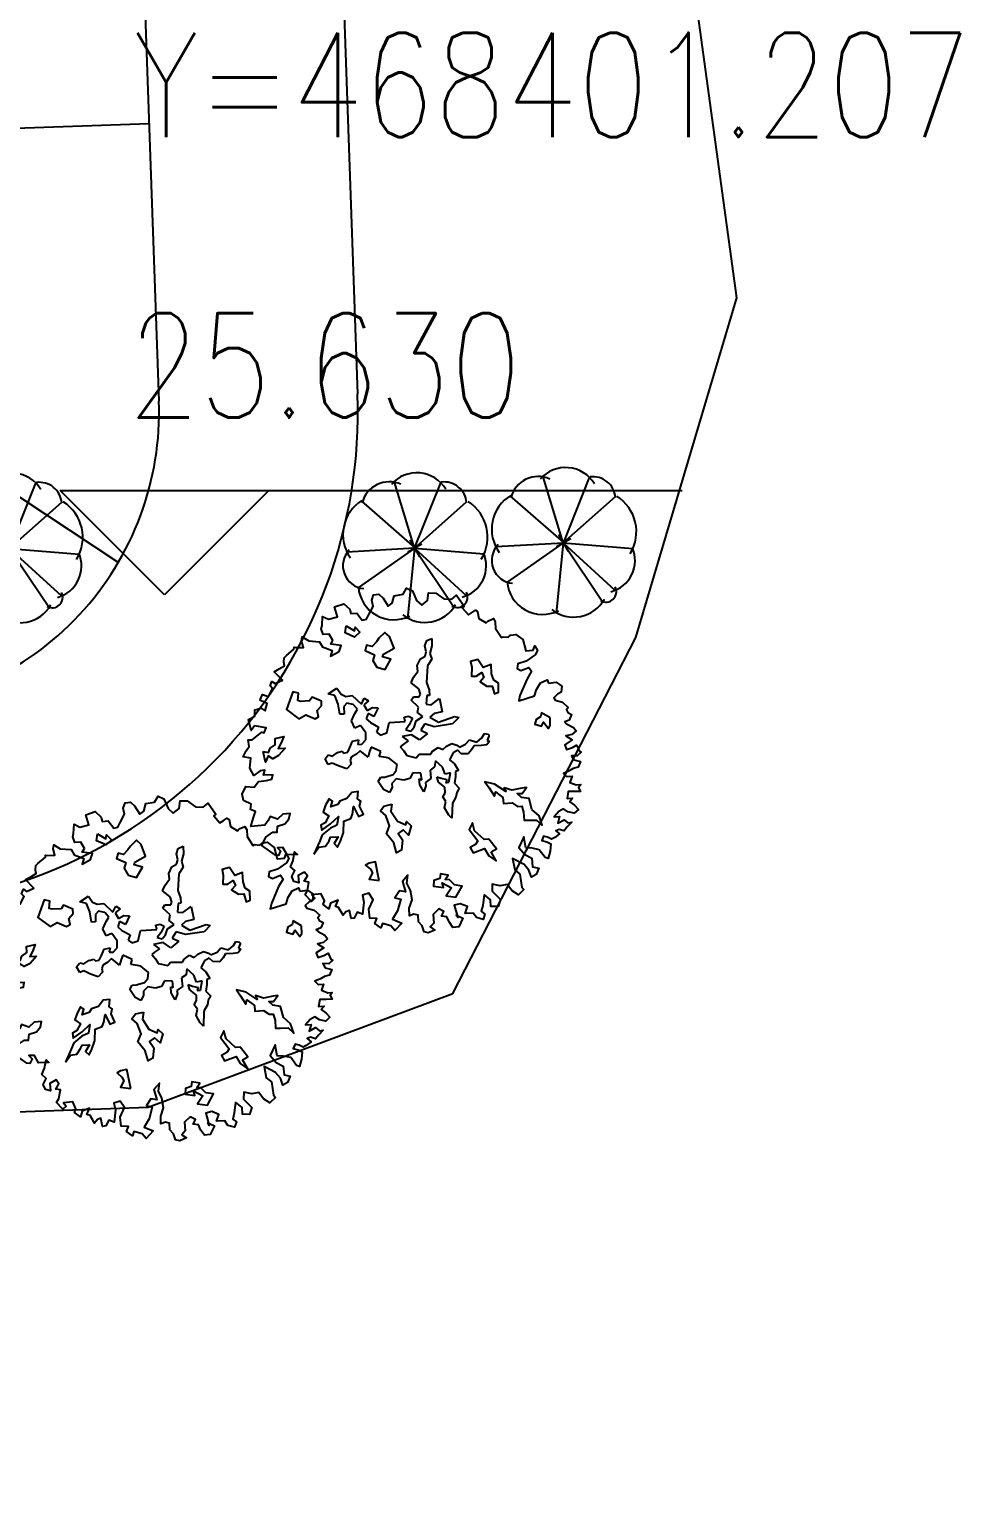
# Model space of a CAD drawing. Header units: millimetres. Extents: x 468001845 to 468595845, y 3387484553 to 3388325553.
# Drawn here: x 468403317 to 468422154, y 3387890804 to 3387920496 of the extents above; entities that cross this region are included whole.
import ezdxf
from ezdxf.enums import TextEntityAlignment as Align

# ---------------------------------------------------------------- set-up
doc = ezdxf.new("R2010")
doc.units = ezdxf.units.MM
for name, color, linetype in [('F-水体', 150, 'Continuous'), ('N-ROAD', 4, 'Continuous'), ('PUB_DIM', 3, 'Continuous'), ('树', 104, 'Continuous'), ('绿化', 3, 'Continuous'), ('花灌木', 223, 'Continuous')]:
    doc.layers.add(name, color=color, linetype=linetype)
doc.styles.add('_DIMFONT', font='TXT.shx')
doc.styles.add('DIM_FONT', font='SIMPLEX.shx', dxfattribs={"width": 0.8})

# ---------------------------------------------------------------- blocks, each defined once
blk = doc.blocks.new('02PTRX08')
at = {"color": 0, "linetype": 'ByBlock'}
for p, q in [((-0.06754715253616528, 0), (0.0706788633450417, 0)), ((0, -0.05398104935652714), (0, 0.06044406731721086))]:
    blk.add_line(p, q, dxfattribs=at)
for centre, radius, start, end in [((0.03956475817616756, 0.2261975507167842), 0.2948221334020513, 28.76711577752918, 117.9186645853691), ((-0.1620721245333456, 0.33056388872886), 0.1579939168603389, 65.30247100971155, 157.5633587433249), ((-0.2444469110109084, 0.1575378588602652), 0.2358115336882705, 91.36555768195548, 199.1523514479919), ((0.243333004720955, 0.1785228134183621), 0.2262588638116571, 345.1795088572457, 83.81543695657898), ((-0.3189557791941517, -0.02049590830079229), 0.196235317676528, 126.0245225012421, 226.270048839066), ((0.4433281197877985, 0.08979986208376367), 0.07382871021260978, 301.8635812136633, 87.21263883495439), ((0.2704011636932071, -0.0713858798600473), 0.2489044380003712, 292.6103806795982, 30.50757083112521), ((-0.1917309953741331, -0.1458048667523828), 0.2781617517044052, 181.824264199946, 276.2171301845432), ((0.1480982003123392, -0.2501063259058718), 0.248636628984108, 244.9776269183911, 356.9743550590821), ((-0.0610443969785246, -0.3561255021637644), 0.1604041198624896, 196.7003815600659, 325.2047219933062)]:
    blk.add_arc(centre, radius, start, end, dxfattribs=at)
blk = doc.blocks.new('A$C62FD21C1')
at = {"layer": '绿化'}
blk.add_line((1458.402292311192, 1507.22363948822), (1444.248900055885, 1497.997279167175), dxfattribs=at)
at = {"layer": '花灌木'}
for p, q in [((1452.344236910343, 1502.226796627045), (1096.971836149693, 2846.2152967453)), ((1454.432615250349, 1498.230276584625), (2028.605806201696, 2799.063850879669)), ((412.4206784963608, 2488.545970439911), (1458.402292311192, 1507.22363948822)), ((1452.344236910343, 1502.226796627045), (2534.809927850962, 2395.040266990662)), ((1454.432615250349, 1498.230276584625), (92.465721398592, 1467.104056358337)), ((1444.248900055885, 1497.997279167175), (296.4263403117657, 751.772102355957)), ((1452.344236910343, 1502.226796627045), (1259.851942330599, 83.76062679290771)), ((1452.344236910343, 1502.226796627045), (2208.287659913301, 276.7493939399719)), ((1452.344236910343, 1502.226796627045), (2844.814601778984, 1339.015613079071)), ((1452.344236910343, 1502.226796627045), (2457.839238584042, 513.9225606918335))]:
    blk.add_line(p, q, dxfattribs=at)
at = {"layer": '绿化', "xscale": 2880, "yscale": 2880, "zscale": 2880, "rotation": 297.5864838025413}
blk.add_blockref('02PTRX08', (1452.344203293324, 1502.226528644562), dxfattribs=at)
blk = doc.blocks.new('A$C7ECF7732')
at = {"layer": '树'}
for p, q in [((2974.140708331426, 4015.791959370486), (3012.294468284992, 4065.578131624148)), ((3012.294468284992, 4065.578131624148), (3042.153932596499, 4055.620897173416)), ((3042.153932596499, 4055.620897173416), (3090.260847320256, 3997.537029544008)), ((1209.114595702791, 3947.750857290346), (1219.067750472983, 4035.706428271835)), ((1268.833524325339, 3879.709755210206), (1209.114595702791, 3947.750857290346)), ((1219.067750472983, 4035.706428271835), (1326.893593819754, 3977.622560642543)), ((1365.04735377332, 3849.838051858009), (1268.833524325339, 3879.709755210206)), ((1326.893593819754, 3977.622560642543), (1414.81312762521, 3889.666989660938)), ((1414.81312762521, 3801.711418679333), (1365.04735377332, 3849.838051858009)), ((1414.81312762521, 3889.666989660938), (1512.685816201789, 3869.752520759357)), ((1512.685816201789, 3869.752520759357), (1570.745885696204, 3753.584785500774)), ((2944.281244020385, 3753.584785500774), (3032.200777825841, 3841.540356482379)), ((3012.294468284992, 3947.750857290346), (2974.140708331426, 4015.791959370486)), ((3032.200777825841, 3841.540356482379), (3012.294468284992, 3947.750857290346)), ((3120.120311631763, 3879.709755210206), (3062.060242137348, 3771.83971532702)), ((3090.260847320256, 3997.537029544008), (3120.120311631763, 4025.749193821102)), ((3120.120311631763, 4025.749193821102), (3149.979775942804, 3957.708091741079)), ((3149.979775942804, 3957.708091741079), (3120.120311631763, 3879.709755210206)), ((1414.81312762521, 3713.755847697728), (1414.81312762521, 3801.711418679333)), ((1482.826351890282, 3615.843042265391), (1414.81312762521, 3713.755847697728)), ((1570.745885696204, 3577.673643537564), (1482.826351890282, 3615.843042265391)), ((1570.745885696204, 3753.584785500774), (1794.691868031805, 3607.545346889761)), ((1618.852800419962, 3469.803603654495), (1570.745885696204, 3577.673643537564)), ((1794.691868031805, 3607.545346889761), (1920.765161790827, 3587.630877988297)), ((1920.765161790827, 3587.630877988297), (1998.731540826091, 3547.801940185251)), ((2126.463693713711, 3665.629214519169), (2330.503366507997, 3597.588112439029)), ((2144.711144126428, 3499.675307006692), (2126.463693713711, 3665.629214519169)), ((2330.503366507997, 3597.588112439029), (2292.349606554897, 3469.803603654495)), ((2448.282364625426, 3459.846369203762), (2496.389279349183, 3733.670316599309)), ((2584.308813154639, 3645.714745617704), (2476.482969808334, 3363.593102846527)), ((2496.389279349183, 3733.670316599309), (2544.496194072941, 3781.796949777869)), ((2544.496194072941, 3781.796949777869), (2584.308813154639, 3645.714745617704)), ((2974.140708331426, 3665.629214519169), (2944.281244020385, 3753.584785500774)), ((2964.187553561234, 3557.759174635983), (2974.140708331426, 3665.629214519169)), ((3062.060242137348, 3771.83971532702), (3100.214002090914, 3703.798613247112)), ((3130.073466401955, 3625.80027671624), (3072.013396908005, 3529.547010359005)), ((3100.214002090914, 3703.798613247112), (3130.073466401955, 3625.80027671624)), ((1676.912869914377, 3391.805267123738), (1618.852800419962, 3469.803603654495)), ((1824.551332342846, 3451.548673828132), (1676.912869914377, 3391.805267123738)), ((1910.812007020169, 3431.634204926668), (1824.551332342846, 3451.548673828132)), ((1892.564556607918, 3313.806930592749), (1940.671471331676, 3391.805267123738)), ((1940.671471331676, 3391.805267123738), (1910.812007020169, 3431.634204926668)), ((1998.731540826091, 3547.801940185251), (1980.484090413374, 3509.632541457424)), ((1980.484090413374, 3509.632541457424), (2096.604229402205, 3431.634204926668)), ((2096.604229402205, 3431.634204926668), (2144.711144126428, 3499.675307006692)), ((2292.349606554897, 3469.803603654495), (2310.597056967148, 3381.84803267289)), ((2310.597056967148, 3381.84803267289), (2448.282364625426, 3459.846369203762)), ((2476.482969808334, 3363.593102846527), (2360.36283081997, 3255.723062963458)), ((2846.408555443806, 3381.84803267289), (2856.361710214464, 3479.760838105227)), ((2866.314864984655, 3303.849696142017), (2846.408555443806, 3381.84803267289)), ((2856.361710214464, 3479.760838105227), (2916.080638837011, 3537.844705734635)), ((2916.080638837011, 3537.844705734635), (2964.187553561234, 3557.759174635983)), ((3072.013396908005, 3529.547010359005), (2994.047017872275, 3509.632541457424)), ((2994.047017872275, 3509.632541457424), (2994.047017872275, 3421.676970475935)), ((2994.047017872275, 3421.676970475935), (3062.060242137348, 3313.806930592749)), ((3062.060242137348, 3313.806930592749), (3159.932930713461, 3353.635868395795)), ((3159.932930713461, 3353.635868395795), (3286.006224472949, 3353.635868395795)), ((3286.006224472949, 3353.635868395795), (3276.053069702291, 3303.849696142017)), ((1920.765161790827, 3255.723062963458), (1892.564556607918, 3313.806930592749)), ((2076.697919861355, 3303.849696142017), (1920.765161790827, 3255.723062963458)), ((2144.711144126428, 3245.765828512725), (2076.697919861355, 3303.849696142017)), ((2126.463693713711, 3089.76915545098), (2184.523763208126, 3129.59809325391)), ((2242.583832702541, 3285.594766315655), (2144.711144126428, 3245.765828512725)), ((2184.523763208126, 3129.59809325391), (2252.536987473199, 3031.685287821689)), ((2252.536987473199, 3157.81025753112), (2242.583832702541, 3285.594766315655)), ((2320.550211737806, 3079.811921000248), (2252.536987473199, 3157.81025753112)), ((2360.36283081997, 3255.723062963458), (2418.422900313919, 3147.853023080388)), ((2418.422900313919, 3147.853023080388), (2516.295588890498, 3217.553664235631)), ((2516.295588890498, 3217.553664235631), (2544.496194072941, 3051.599756723153)), ((2788.348485949391, 3011.770818920224), (2838.114259802212, 3099.726389901713)), ((2798.301640720048, 3255.723062963458), (2866.314864984655, 3303.849696142017)), ((2808.254795490706, 3147.853023080388), (2798.301640720048, 3255.723062963458)), ((2838.114259802212, 3099.726389901713), (2808.254795490706, 3147.853023080388)), ((3110.167156861105, 3157.81025753112), (2964.187553561234, 3109.683624352561)), ((2964.187553561234, 3109.683624352561), (3042.153932596499, 3051.599756723153)), ((3227.946154978534, 3139.555327704642), (3110.167156861105, 3157.81025753112)), ((3256.146760160977, 3225.851359611261), (3227.946154978534, 3139.555327704642)), ((3373.925758278405, 3129.59809325391), (3256.146760160977, 3225.851359611261)), ((3256.146760160977, 3051.599756723153), (3315.86568878399, 3119.640858803177)), ((3276.053069702291, 3303.849696142017), (3344.066293966898, 3265.68029741419)), ((3315.86568878399, 3119.640858803177), (3354.019448737556, 3079.811921000248)), ((3344.066293966898, 3265.68029741419), (3431.98582777282, 3197.63919533405)), ((3354.019448737556, 3079.811921000248), (3373.925758278405, 3129.59809325391)), ((3431.98582777282, 3197.63919533405), (3539.811671119591, 3225.851359611261)), ((3539.811671119591, 3225.851359611261), (3577.965431073157, 3157.81025753112)), ((3577.965431073157, 3157.81025753112), (3636.025500567572, 3109.683624352561)), ((3636.025500567572, 3109.683624352561), (3695.744429190119, 3011.770818920224)), ((2096.604229402205, 2845.816911407746), (2174.570608437469, 3001.813584469492)), ((2106.557384172396, 3021.72805337084), (2126.463693713711, 3089.76915545098)), ((2174.570608437469, 3001.813584469492), (2106.557384172396, 3021.72805337084)), ((2252.536987473199, 3031.685287821689), (2292.349606554897, 2943.729716840084)), ((2292.349606554897, 2943.729716840084), (2350.409676048846, 3001.813584469492)), ((2350.409676048846, 3001.813584469492), (2320.550211737806, 3079.811921000248)), ((2408.469745543262, 2983.558654643013), (2360.36283081997, 2835.859676957014)), ((2360.36283081997, 2835.859676957014), (2466.529815038142, 2885.645849210676)), ((2544.496194072941, 3051.599756723153), (2408.469745543262, 2983.558654643013)), ((2466.529815038142, 2885.645849210676), (2476.482969808334, 2787.733043778338)), ((2662.275192190369, 2749.563645050628), (2768.442176408542, 2865.731380309211)), ((2740.241571225633, 2933.772482389235), (2788.348485949391, 3011.770818920224)), ((2768.442176408542, 2865.731380309211), (2740.241571225633, 2933.772482389235)), ((3042.153932596499, 3051.599756723153), (3052.107087367156, 2963.644185741665)), ((3052.107087367156, 2963.644185741665), (3178.180381126178, 2905.560318112141)), ((3178.180381126178, 2905.560318112141), (3188.133535896835, 2797.690278229187)), ((3198.086690667027, 3001.813584469492), (3256.146760160977, 3051.599756723153)), ((3286.006224472949, 2983.558654643013), (3198.086690667027, 3001.813584469492)), ((3412.079518231971, 3031.685287821689), (3286.006224472949, 2983.558654643013)), ((3490.045897267701, 2991.856350018643), (3412.079518231971, 3031.685287821689)), ((3529.858516349399, 2923.815247938503), (3490.045897267701, 2991.856350018643)), ((3617.778050155321, 2933.772482389235), (3529.858516349399, 2923.815247938503)), ((3695.744429190119, 2865.731380309211), (3617.778050155321, 2933.772482389235)), ((3695.744429190119, 3011.770818920224), (3899.784101984871, 2885.645849210676)), ((3831.770877719799, 2865.731380309211), (3695.744429190119, 2865.731380309211)), ((3899.784101984871, 2885.645849210676), (3831.770877719799, 2865.731380309211)), ((1520.980111843848, 2611.821901815129), (1590.652195237053, 2651.650839618174)), ((1590.652195237053, 2651.650839618174), (1608.899645649304, 2553.738034185837)), ((1716.725488996075, 2651.650839618174), (1764.832403720298, 2729.649176149047)), ((1716.725488996075, 2553.738034185837), (1716.725488996075, 2651.650839618174)), ((1764.832403720298, 2729.649176149047), (1852.751937525754, 2601.864667364396)), ((2058.450469449104, 2767.818574876874), (2096.604229402205, 2845.816911407746)), ((2184.523763208126, 2651.650839618174), (2058.450469449104, 2767.818574876874)), ((2174.570608437469, 2601.864667364396), (2184.523763208126, 2651.650839618174)), ((2476.482969808334, 2787.733043778338), (2486.436124578991, 2729.649176149047)), ((2486.436124578991, 2729.649176149047), (2574.355658384913, 2749.563645050628)), ((2574.355658384913, 2749.563645050628), (2662.275192190369, 2749.563645050628)), ((3022.247623055184, 2807.647512679803), (2954.234398790577, 2699.77747279685)), ((2954.234398790577, 2699.77747279685), (3012.294468284992, 2611.821901815129)), ((3120.120311631763, 2767.818574876874), (3022.247623055184, 2807.647512679803)), ((3090.260847320256, 2739.606410599779), (3120.120311631763, 2767.818574876874)), ((3178.180381126178, 2699.77747279685), (3090.260847320256, 2739.606410599779)), ((3305.912534013798, 2699.77747279685), (3178.180381126178, 2699.77747279685)), ((3188.133535896835, 2797.690278229187), (3237.899309748725, 2777.775809327606)), ((3237.899309748725, 2777.775809327606), (3305.912534013798, 2699.77747279685)), ((1346.799903360603, 2367.869657771895), (1384.953663314169, 2465.782463204232)), ((1384.953663314169, 2465.782463204232), (1580.699040466861, 2523.86633083364)), ((1520.980111843848, 2407.698595574941), (1452.966887579241, 2329.700259043952)), ((1580.699040466861, 2523.86633083364), (1520.980111843848, 2611.821901815129)), ((1618.852800419962, 2427.613064476289), (1520.980111843848, 2407.698595574941)), ((1608.899645649304, 2553.738034185837), (1716.725488996075, 2553.738034185837)), ((1658.665419502126, 2357.912423321162), (1618.852800419962, 2427.613064476289)), ((1852.751937525754, 2601.864667364396), (1764.832403720298, 2543.780799735105)), ((1764.832403720298, 2543.780799735105), (1824.551332342846, 2475.739697655081)), ((1824.551332342846, 2475.739697655081), (1910.812007020169, 2505.611401007161)), ((1910.812007020169, 2505.611401007161), (2038.544159907789, 2583.609737538151)), ((2038.544159907789, 2583.609737538151), (2096.604229402205, 2513.909096382791)), ((2096.604229402205, 2513.909096382791), (2164.617453667277, 2543.780799735105)), ((2164.617453667277, 2543.780799735105), (2174.570608437469, 2601.864667364396)), ((2398.51659077307, 2417.655830025673), (2262.49014224339, 2319.743024593336)), ((2456.576660267019, 2357.912423321162), (2398.51659077307, 2417.655830025673)), ((2526.24874366069, 2445.867994302651), (2456.576660267019, 2357.912423321162)), ((2564.40250361379, 2485.696932105813), (2526.24874366069, 2445.867994302651)), ((2710.382106914592, 2543.780799735105), (2564.40250361379, 2485.696932105813)), ((2788.348485949391, 2485.696932105813), (2710.382106914592, 2543.780799735105)), ((2818.207950261363, 2407.698595574941), (2788.348485949391, 2485.696932105813)), ((2788.348485949391, 2271.616391414776), (2818.207950261363, 2407.698595574941)), ((2984.093863102084, 2513.909096382791), (2906.127484066354, 2417.655830025673)), ((2906.127484066354, 2417.655830025673), (2934.328089249728, 2319.743024593336)), ((3012.294468284992, 2611.821901815129), (2984.093863102084, 2513.909096382791)), ((1161.007680978568, 2309.785790142603), (1278.786679095996, 2319.743024593336)), ((1170.960835749225, 2143.831882630126), (1161.007680978568, 2309.785790142603)), ((1248.927214784489, 2221.830219160998), (1170.960835749225, 2143.831882630126)), ((1394.906818084361, 2201.915750259534), (1248.927214784489, 2221.830219160998)), ((1278.786679095996, 2319.743024593336), (1346.799903360603, 2367.869657771895)), ((1550.839576155355, 2143.831882630126), (1394.906818084361, 2201.915750259534)), ((1452.966887579241, 2329.700259043952), (1472.87319712009, 2261.659156964044)), ((1472.87319712009, 2261.659156964044), (1580.699040466861, 2201.915750259534)), ((1580.699040466861, 2201.915750259534), (1550.839576155355, 2143.831882630126)), ((1736.631798536924, 2251.701922513195), (1658.665419502126, 2357.912423321162)), ((1862.705092296412, 2241.744688062463), (1736.631798536924, 2251.701922513195)), ((1872.658247066604, 2339.6574934948), (1862.705092296412, 2241.744688062463)), ((2018.637850367406, 2357.912423321162), (1872.658247066604, 2339.6574934948)), ((2116.510538943054, 2299.828555691754), (2018.637850367406, 2357.912423321162)), ((2028.591005137598, 2105.662483902299), (2058.450469449104, 2201.915750259534)), ((2058.450469449104, 2201.915750259534), (2116.510538943054, 2153.789117080858)), ((2144.711144126428, 2211.872984710266), (2116.510538943054, 2299.828555691754)), ((2116.510538943054, 2153.789117080858), (2144.711144126428, 2211.872984710266)), ((2378.610281232221, 2193.618054883904), (2222.677523161226, 2133.874648179393)), ((2262.49014224339, 2319.743024593336), (2310.597056967148, 2261.659156964044)), ((2310.597056967148, 2261.659156964044), (2378.610281232221, 2193.618054883904)), ((2760.147880766483, 2211.872984710266), (2788.348485949391, 2271.616391414776)), ((2798.301640720048, 2143.831882630126), (2760.147880766483, 2211.872984710266)), ((2954.234398790577, 2153.789117080858), (2798.301640720048, 2143.831882630126)), ((2934.328089249728, 2319.743024593336), (2994.047017872275, 2289.871321241022)), ((3042.153932596499, 2211.872984710266), (2954.234398790577, 2153.789117080858)), ((2994.047017872275, 2289.871321241022), (3042.153932596499, 2211.872984710266)), ((2096.604229402205, 2017.706912920577), (2028.591005137598, 2105.662483902299)), ((2144.711144126428, 1949.665810840437), (2096.604229402205, 2017.706912920577)), ((2126.463693713711, 1889.922404136043), (2144.711144126428, 1949.665810840437)), ((2222.677523161226, 2133.874648179393), (2242.583832702541, 2055.876311648521)), ((2242.583832702541, 2055.876311648521), (2242.583832702541, 1959.623045291286)), ((2242.583832702541, 1959.623045291286), (2282.39645178424, 1919.794107488357)), ((2282.39645178424, 1919.794107488357), (2340.45652127912, 1899.879638586892)), ((2028.591005137598, 1655.927394543542), (2076.697919861355, 1705.713566797203)), ((2066.744765090698, 1803.626372229541), (2086.651074631547, 1881.62470876053)), ((2076.697919861355, 1705.713566797203), (2066.744765090698, 1803.626372229541)), ((2086.651074631547, 1881.62470876053), (2126.463693713711, 1889.922404136043)), ((2272.443297014048, 1715.670801248052), (2174.570608437469, 1647.629699167912)), ((2370.315985590161, 1803.626372229541), (2272.443297014048, 1715.670801248052)), ((2340.45652127912, 1899.879638586892), (2370.315985590161, 1803.626372229541)), ((2058.450469449104, 1577.929058012785), (2028.591005137598, 1655.927394543542)), ((2164.617453667277, 1577.929058012785), (2058.450469449104, 1577.929058012785)), ((2174.570608437469, 1647.629699167912), (2164.617453667277, 1577.929058012785))]:
    blk.add_line(p, q, dxfattribs=at)
for points in [[(2777.959947680531, 5312.484366651275), (2825.953160183446, 5428.280146559235), (2924.762715335411, 5476.293030911242), (3003.81035945745, 5419.80728461477), (3003.81035945745, 5352.024389058934), (3023.572270487377, 5272.944344243733), (3071.565482990292, 5272.944344243733), (3159.082517553994, 5360.497251003282), (3274.830853589752, 5400.037273410941), (3294.59276461968, 5352.024389058934), (3342.585977122595, 5352.024389058934), (3401.871710213774, 5388.740124151576), (3461.157443304954, 5312.484366651275), (3449.864922716224, 5233.404321836075), (3489.388744777476, 5244.701471095439), (3596.667690371105, 5312.484366651275), (3664.422813903948, 5320.957228595857), (3684.184724934341, 5233.404321836075), (3655.953423462284, 5137.378553132061), (3763.232369056379, 5193.864299428649), (3771.701759498043, 5049.825646372512), (3850.749403620081, 5038.528497113148), (3870.511314650008, 5137.378553132061), (3870.511314650008, 5213.634310632362), (3977.790260244103, 5205.161448688013), (4006.021561716625, 5224.931459891726), (4025.783472746552, 5137.378553132061), (3977.790260244103, 5058.298508316861), (4054.014774218609, 5058.298508316861), (4133.062418340647, 5137.378553132061), (4192.348151431826, 5058.298508316861), (4172.586240401433, 4979.218463501777), (4172.586240401433, 4902.962706001592), (4161.293719812704, 4804.112649982562), (4231.871973492613, 4823.882661186275), (4268.572665406333, 4902.962706001592), (4339.150919086707, 4823.882661186275), (4426.667953650409, 4891.665556742228), (4454.899255122466, 4959.448452297947), (4483.130556594057, 4902.962706001592), (4550.885680127831, 4902.962706001592), (4502.892467624915, 4815.409799241927), (4454.899255122466, 4727.856892482145), (4542.416289685701, 4657.249709611526), (4581.940111746953, 4736.329754426726), (4610.17141321901, 4668.54685887089), (4697.688447782712, 4708.086881278432), (4785.205482345482, 4727.856892482145), (4804.967393376341, 4640.303985722596), (4737.212269843498, 4561.223940907512), (4658.16462572146, 4521.68391849997), (4658.16462572146, 4434.131011740305), (4697.688447782712, 4326.808093776926), (4737.212269843498, 4405.88813859201), (4816.25991396507, 4326.808093776926), (4816.25991396507, 4445.428160999669), (4892.484427939577, 4473.671034147847), (4912.246338970435, 4532.981067759218), (4943.300770589558, 4425.65814979584), (4971.532072061615, 4355.050966925104), (4912.246338970435, 4298.565220628749), (4903.776948528772, 4239.255187017377), (4980.001462503278, 4267.498060165555), (4991.293983091542, 4171.472291461541), (4991.293983091542, 4112.16225785017), (4932.008250000363, 4072.622235442512), (4884.015037498379, 4024.609351090388), (4932.008250000363, 3965.299317479134), (4991.293983091542, 4024.609351090388), (5050.579716183187, 4064.149373498047), (5146.566141188552, 3996.366477942211), (5234.083175751788, 3908.813571182662), (5194.559353691002, 3877.746410719468), (5039.287195594457, 3857.976399515755), (4960.239551472419, 3770.423492756207), (4903.776948528772, 3682.870585996541), (4737.212269843498, 3742.180619607912), (4844.491215437592, 3586.844817292411), (4991.293983091542, 3615.087690440705), (5098.572928686102, 3682.870585996541), (5225.613785310125, 3626.384839699953), (5293.368908842967, 3702.640597200254), (5361.124032376276, 3615.087690440705), (5361.124032376276, 3527.53478368104), (5245.375696340983, 3547.304794884985), (5126.804230158159, 3527.53478368104), (4951.770161031222, 3411.739003773197), (5126.804230158159, 3352.428970161825), (5225.613785310125, 3391.968992569484), (5428.879155909584, 3312.888947754283), (5476.872368411568, 3324.186097013531), (5507.926800031157, 3205.566029790905), (5400.647854437062, 3149.080283494317), (5273.60699781304, 3129.310272290604), (5234.083175751788, 3021.98735432711), (5146.566141188552, 2923.137298308196), (5245.375696340983, 2863.827264696942), (5428.879155909584, 2914.664436363848), (5507.926800031157, 2827.111529604066), (5448.641066939512, 2728.261473585153), (5352.654641935078, 2776.274357937276), (5225.613785310125, 2728.261473585153)], [(5225.613785310125, 2728.261473585153), (5369.593422817939, 2620.938555621775), (5440.171676497848, 2553.155660065939), (5507.926800031157, 2581.398533214233), (5567.212533122802, 2513.615637658513), (5488.164889000764, 2437.359880158212), (5400.647854437062, 2426.062730898848), (5341.362121345883, 2310.266950991005), (5262.314477223845, 2397.819857750554), (5166.328052218945, 2318.739812935353), (5138.096750746423, 2222.714044231223), (5341.362121345883, 2171.876872564433), (5293.368908842967, 2171.876872564433), (5389.355333848798, 2242.484055435052), (5476.872368411568, 2115.391126267845), (5440.171676497848, 2027.838219508296), (5332.892730904219, 2016.541070248932), (5245.375696340983, 2027.838219508296), (5194.559353691002, 1957.231036637677), (5146.566141188552, 2027.838219508296), (5067.518497066514, 1977.00104784139), (5098.572928686102, 1852.732405989082), (5225.613785310125, 1793.42237237771), (5253.845086782181, 1714.34232756251), (5332.892730904219, 1753.882349970168), (5321.60021031549, 1638.086570062209), (5273.60699781304, 1587.249398395303), (5174.797442660609, 1607.019409599248), (5087.280408097373, 1587.249398395303), (4991.293983091542, 1638.086570062209), (4943.300770589558, 1587.249398395303), (4932.008250000363, 1510.993640895002), (4824.729304406734, 1567.47938719159), (4728.742879401834, 1674.802305154968), (4581.940111746953, 1725.639476821874), (4454.899255122466, 1734.112338766456), (4347.620309528371, 1813.192383581423), (4395.613522031286, 1686.099454414216), (4562.178200716095, 1646.559432006674), (4502.892467624915, 1567.47938719159), (4562.178200716095, 1451.683607283747), (4629.933324248937, 1519.466502839467), (4765.443571315554, 1383.900711727911), (4844.491215437592, 1248.334920616238), (4971.532072061615, 1344.360689320252), (5019.525284564064, 1189.024887004867), (4923.538859558699, 1169.254875801038), (4824.729304406734, 1070.404819782125), (4872.722516909183, 1013.919073485537), (4765.443571315554, 963.0819018187467), (4708.980968370975, 1033.689084689366), (4649.695235279796, 934.8390286704525), (4514.18498821411, 994.1490622818237), (4415.375433061214, 1129.714853393612), (4288.334576437192, 1121.241991449031), (4268.572665406333, 1013.919073485537), (4375.851611000428, 982.8519130225759), (4533.946899244038, 867.0561331146164), (4463.368645564129, 807.7460995032452), (4522.654378655308, 720.1931927436963), (4502.892467624915, 672.1803083916893), (4375.851611000428, 711.7203307992313), (4367.38222055923, 652.4102971878601), (4395.613522031286, 584.627401632024), (4327.858398497978, 584.627401632024), (4248.810754376405, 584.627401632024), (4212.110062462685, 545.087379224482), (4144.354938929842, 632.6402859841473), (4124.593027898984, 505.5473568168236), (4192.348151431826, 437.7644612609874), (4085.069205837732, 389.7515769089805), (4045.545383776946, 437.7644612609874), (3918.504527152923, 449.0616105203517), (3859.218794061744, 310.6715320937801), (3929.797047741653, 321.9686813531443), (3946.73582862498, 251.3614984824089), (3802.756191117165, 214.6457633897662), (3763.232369056379, 282.4286589456024), (3655.953423462284, 369.9815657052677), (3607.960210959835, 310.6715320937801), (3557.143868310319, 398.2244388535619), (3480.919354335347, 389.7515769089805), (3480.919354335347, 271.1315096863545), (3588.198299929441, 223.1186253342312), (3528.912566837796, 163.80859172286), (3441.395532274561, 175.1057409822242), (3382.109799182916, 262.6586477417732), (3294.59276461968, 234.415774593479), (3226.837641086837, 321.9686813531443), (3119.558695492742, 409.5215881126933), (3178.844428583921, 429.2915993165225), (3099.796784462349, 282.4286589456024), (2964.286537396198, 282.4286589456024), (2924.762715335411, 203.348614130402), (2992.517838868254, 223.1186253342312), (3040.51105137117, 155.335729778395), (3012.279749899113, 115.7957073708531), (2769.490557238867, -7.253710646182299e-05), (2681.973522675631, 127.0928566302173), (2670.681002086902, 262.6586477417732), (2701.735433706024, 321.9686813531443), (2622.687789583986, 378.4544276496163), (2650.919091056043, 497.074494872475), (2614.218399142788, 593.1002635764889), (2543.640145461948, 652.4102971878601), (2495.646932959964, 545.087379224482), (2523.878234432021, 429.2915993165225), (2427.89180942619, 350.2115545014385), (2467.415631487907, 290.9015208900673), (2506.939453548228, 203.348614130402), (2416.599288837926, -7.253710646182299e-05), (2320.612863833026, 96.02569616714027), (2241.565219710988, 183.5786029266892), (2173.810096178146, 127.0928566302173), (2106.054972644837, 183.5786029266892), (1990.306636609079, 107.3228454263881), (1891.497081457113, 135.5657185745658), (1812.449437335075, 251.3614984824089), (1891.497081457113, 358.6844164459035), (1843.503868954198, 466.0073344092816), (1891.497081457113, 584.627401632024), (1919.72838292917, 672.1803083916893), (1863.265779985057, 720.1931927436963), (1795.510656452214, 584.627401632024), (1736.224923361035, 643.9374352433952), (1705.170491740981, 573.3302523727762), (1724.932402771839, 449.0616105203517), (1589.422155706154, 449.0616105203517), (1453.911908639537, 545.087379224482), (1374.864264517964, 449.0616105203517), (1315.578531426785, 536.6145172799006), (1278.877839513065, 612.8702747803181), (1180.068284360634, 652.4102971878601), (1208.29958583269, 711.7203307992313), (1191.360804949363, 838.8132599663222), (1180.068284360634, 906.5961555222748), (1208.29958583269, 934.8390286704525), (1151.836982888111, 1002.621924226405), (1033.265516705753, 855.7589838552522), (1072.789338766539, 768.2060770957032), (897.7552696396015, 819.0432487626094), (897.7552696396015, 934.8390286704525), (810.2382350763655, 982.8519130225759), (838.4695365484222, 1090.174830985954), (906.224660081265, 1121.241991449031), (818.7076255175634, 1208.79489820858), (722.7212005126639, 1141.012002652744), (711.4286799244001, 1141.012002652744), (654.9660769798211, 1217.267760153161), (731.1905909543275, 1285.050655708881), (654.9660769798211, 1403.67072293174), (595.6803438886418, 1392.373573672376), (547.6871313857264, 1451.683607283747), (604.1497343298397, 1479.926480432041), (615.4422549190349, 1607.019409599248), (429.1156652029022, 1559.006525247009), (429.1156652029022, 1655.032293951255), (429.1156652029022, 1753.882349970168), (372.6530622592545, 1773.652361173881), (313.3673291671439, 1813.192383581423), (302.07480857888, 1861.20526793343), (273.8435071063577, 2016.541070248932), (245.6122056343011, 2036.311081452761), (265.3741166651598, 2056.08109265659), (321.8367196092731, 2163.404010619968), (214.5577740151784, 2191.646883768146), (166.5645615127287, 2231.186906175804), (273.8435071063577, 2290.496939787059), (372.6530622592545, 2437.359880158212), (468.639487264154, 2437.359880158212), (595.6803438886418, 2544.682798121474), (663.4354674214846, 2474.075615250855), (663.4354674214846, 2632.235704881139), (595.6803438886418, 2708.49146238144), (496.870788735745, 2572.925671269768), (460.1700968220248, 2632.235704881139), (341.5986306396662, 2632.235704881139), (302.07480857888, 2544.682798121474), (206.0883835735149, 2561.62852201052), (166.5645615127287, 2601.168544418062), (39.5237048882409, 2680.248589233146), (127.0407394514768, 2739.558622844517), (166.5645615127287, 2883.597275900654), (-0.0001171725452877581, 2923.137298308196), (31.05431444657734, 3078.473100623698), (158.0951710705995, 3118.013123031356), (225.8502946043736, 3098.243111827411), (265.3741166651598, 3185.796018587076), (409.3537541729747, 3205.566029790905), (429.1156652029022, 3273.348925346625), (389.591843142116, 3332.658958957996), (302.07480857888, 3468.224750069669), (206.0883835735149, 3499.291910532746), (146.8026504823356, 3567.074806088698), (177.8570821014582, 3646.154850903898), (265.3741166651598, 3674.39772405196), (420.6462747612386, 3682.870585996541), (409.3537541729747, 3761.950630811625), (321.8367196092731, 3849.503537571291), (372.6530622592545, 3985.069328682963), (313.3673291671439, 4083.919384701876), (400.8843637308455, 4143.229418313247), (567.4490424161195, 4123.459407109302), (674.7279880102142, 4160.175142202177), (654.9660769798211, 4278.795209424803), (556.1565218278556, 4355.050966925104), (615.4422549190349, 4453.901022944017), (762.2450225734501, 4521.68391849997), (830.0001461067586, 4629.006836463232), (810.2382350763655, 4727.856892482145), (1024.796126264089, 4747.62690368609), (1033.265516705753, 4708.086881278432), (1180.068284360634, 4736.329754426726), (1180.068284360634, 4795.639788038097), (1171.59889391897, 4871.895545538398), (1199.830195391027, 4891.665556742228), (1208.29958583269, 4891.665556742228), (1315.578531426785, 4854.949821649585), (1434.149997609609, 4922.732717205305), (1422.857477020414, 4959.448452297947), (1434.149997609609, 5058.298508316861), (1493.435730700789, 5058.298508316861), (1589.422155706154, 5010.285623964854), (1764.456224833091, 5018.758485909435), (1764.456224833091, 5049.825646372512), (1812.449437335075, 5117.608541928348), (1803.980046893877, 5165.621426280355), (1832.211348365934, 5244.701471095439), (1959.252204989956, 5301.187217392027), (2145.578794705623, 5253.17433304002), (2193.572007208539, 5360.497251003282), (2145.578794705623, 5419.80728461477), (2233.095829269325, 5419.80728461477), (2272.619651330111, 5352.024389058934), (2292.381562360504, 5174.09428822482), (2261.327130741382, 5038.528497113148), (2320.612863833026, 4990.515612761141), (2379.898596924206, 5030.055635168683), (2399.660507954599, 5165.621426280355), (2475.885021929105, 5174.09428822482), (2543.640145461948, 5049.825646372512), (2721.497344735952, 4815.409799241927), (2789.252468269726, 4756.099765630439), (2845.715071213373, 5018.758485909435), (2769.490557238867, 5097.838530724519), (2710.204824147688, 5205.161448688013), (2721.497344735952, 5320.957228595857), (2777.959947680531, 5312.484366651275)]]:
    blk.add_lwpolyline(points, dxfattribs=at)
for points in [[(3276.053069702291, 5059.642037623678), (3140.026621172612, 4981.643701092689), (3188.133535896835, 4933.51706791413), (3188.133535896835, 4855.518731383374), (3246.193605390785, 4795.775324678863), (3324.159984426049, 4873.773661209736), (3286.006224472949, 4933.51706791413), (3412.079518231971, 4951.771997740492), (3383.878913048597, 5001.55816999427)], [(2300.643902196956, 4571.737549536978), (2194.476917978318, 4591.652018438559), (2058.450469449104, 4659.693120518699), (2038.544159907789, 4523.610916358419), (1882.611401837261, 4513.653681907686), (1852.751937525754, 4395.826407573884), (1940.671471331676, 4367.61424329679), (2066.744765090698, 4289.615906765917), (2106.557384172396, 4357.657008845941), (2096.604229402205, 4465.527048729127), (2184.523763208126, 4455.569814278278), (2214.383227519167, 4367.61424329679), (2330.503366507997, 4425.698110926081), (2370.315985590161, 4503.696447456954), (2496.389279349183, 4473.824744104641), (2506.342434119841, 4543.52538526), (2378.610281232221, 4611.566487340024)], [(4415.689290920214, 4075.535366074881), (4241.509082437435, 4123.661999253556), (4163.542703401705, 4025.749193821102), (4075.623169596249, 3997.537029544008), (4113.776929549815, 4065.578131624148), (4065.670014825591, 4171.788632432115), (4035.810550514085, 4103.747530351975), (3987.703635790793, 3947.750857290346), (3889.830947214214, 3859.795286308741), (3957.844171479286, 3849.838051858009), (3763.757653455192, 3753.584785500774), (3655.931810108421, 3635.757511166972), (3773.710808225384, 3645.714745617704), (3929.643566295912, 3655.67198006832), (3879.877792444022, 3703.798613247112), (4017.563100101834, 3763.54201995139), (4103.823774779157, 3723.713082148461), (4163.542703401705, 3849.838051858009), (4259.756532849686, 3899.624224111671), (4289.615997161192, 3957.708091741079), (4387.488685737306, 3937.793622839497), (4503.608824726136, 3879.709755210206), (4543.421443807834, 3947.750857290346), (4601.481513302249, 4055.620897173416), (4719.260511419678, 4093.790295901243), (4563.327753349149, 4123.661999253556)], [(1186.353998491948, 3033.95013517933), (1284.303549856355, 3133.7508889694), (1186.353998491948, 3296.389154405217), (1088.404447127541, 3198.436562722316), (1056.986666501442, 3231.703480652417), (1056.986666501442, 3427.608664018102), (859.239459030272, 3459.027419840917), (761.289907665865, 3427.608664018102), (794.5557930352516, 3296.389154405217), (827.8216784037068, 3231.703480652417), (859.239459030272, 3133.7508889694), (794.5557930352516, 3067.217053109314), (859.239459030272, 3002.531379356515), (990.4548957631341, 3100.483971039415), (1056.986666501442, 3033.95013517933)], [(4686.664381205512, 3165.169644792215), (4686.664381205512, 3263.122236475232), (4490.765278477164, 3231.703480652417), (4457.499393108243, 3165.169644792215), (4261.600290379894, 3100.483971039415), (4130.384853646567, 3133.7508889694), (4196.916624384408, 3033.95013517933), (4424.233507739322, 3067.217053109314), (4457.499393108243, 3002.531379356515), (4457.499393108243, 2904.578787673614), (4555.448944472184, 2904.578787673614), (4588.71482984157, 3100.483971039415), (4719.930266574898, 3100.483971039415), (4851.14570330776, 3165.169644792215)], [(361.4375810846104, 2933.772482389235), (497.4640296147554, 3011.770818920224), (449.3571148905321, 3051.599756723153), (557.182958237303, 3079.811921000248), (585.3835634202114, 2963.644185741665), (449.3571148905321, 2865.731380309211)], [(4855.286959949357, 2387.784126673359), (4747.461116602586, 2357.912423321162), (4709.30735664902, 2299.828555691754), (4669.494737567322, 2377.826892222743), (4591.528358532058, 2279.91408679029), (4649.588428026007, 2231.787453611614), (4631.340977613756, 2133.874648179393), (4709.30735664902, 2085.748015000718), (4807.180045225599, 2211.872984710266), (4729.213666189869, 2231.787453611614), (4875.193269490206, 2319.743024593336), (4943.206493755279, 2183.660820433055), (5041.079182331392, 2309.785790142603), (4933.253338984621, 2485.696932105813)], [(3227.946154978534, 2153.789117080858), (3315.86568878399, 2085.748015000718), (3509.95220680855, 2095.705249451566), (3627.731204925047, 2183.660820433055), (3587.918585843348, 2221.830219160998), (3685.791274419462, 2251.701922513195), (3791.9582586381, 2143.831882630126), (3675.83811964927, 2105.662483902299), (3685.791274419462, 2007.749678469962), (3811.864568178949, 2017.706912920577), (3947.891016708629, 1919.794107488357), (3947.891016708629, 1831.838536506752), (3783.663962996041, 1871.667474309681), (3597.87174061354, 1841.7957709576), (3509.95220680855, 1949.665810840437), (3334.113139196706, 1977.877975117648), (3227.946154978534, 1939.708576389821), (3188.133535896835, 2027.664147371426)], [(1284.303549856355, 1954.623464560253), (1219.619883860869, 1987.890382490237), (1088.404447127541, 1889.937790807337), (1121.670332496462, 1825.252117054537), (1056.986666501442, 1694.032607441535), (1023.720781132521, 1660.765689511434), (925.7712297685794, 1727.29952537152), (859.239459030272, 1660.765689511434), (1056.986666501442, 1431.593588215648), (1284.303549856355, 1529.546179898549), (1284.303549856355, 1660.765689511434), (1415.518986589683, 1758.718281194335), (1415.518986589683, 1825.252117054537), (1317.56943522481, 1856.670872877352)], [(3305.912534013798, 661.8634885441279), (3246.193605390785, 789.6479973285459), (3286.006224472949, 885.901263685897), (3237.899309748725, 983.8140691182343), (3198.086690667027, 1031.940702296793), (3256.146760160977, 1139.810742179863), (3315.86568878399, 1031.940702296793), (3393.832067819254, 1051.855171198375), (3334.113139196706, 1139.810742179863), (3237.899309748725, 1247.680782062933), (3081.966551678197, 1343.934048420168), (3100.214002090914, 1461.761322754086), (3052.107087367156, 1519.845190383377), (2954.234398790577, 1597.843526914134), (3130.073466401955, 1587.886292463401), (3140.026621172612, 1675.841863445123), (2994.047017872275, 1685.799097895855), (2934.328089249728, 1743.882965525147), (2876.268019755313, 1715.670801248052), (2778.395331178734, 1783.711903328192), (2740.241571225633, 1685.799097895855), (2788.348485949391, 1569.631362637156), (2768.442176408542, 1451.804088303237), (2798.301640720048, 1393.720220673829), (2778.395331178734, 1275.892946340027), (2710.382106914592, 1343.934048420168), (2652.322037419712, 1315.721884143073), (2710.382106914592, 1217.809078710852), (2788.348485949391, 1129.853507729131), (2886.22117452597, 1179.639679982793), (2954.234398790577, 1071.769640099723), (2954.234398790577, 993.7713035689667), (3032.200777825841, 963.8996002166532), (3012.294468284992, 1139.810742179863), (2974.140708331426, 1305.764649692341), (3081.966551678197, 1217.809078710852), (3072.013396908005, 1101.641343452036), (3100.214002090914, 935.6874359396752), (3168.227226355986, 847.7318649579538)], [(4196.916624384408, 1366.907914462732), (4097.11896827718, 1400.174832392833), (3901.219865549298, 1464.860506145749), (3869.802084922732, 1366.907914462732), (3869.802084922732, 1300.374078602763), (3967.751636287139, 1333.640996532748), (4032.435302282625, 1333.640996532748), (4097.11896827718, 1235.688404849847)], [(1462.920042349433, 769.7335284271976), (1520.980111843848, 837.7746305073379), (1472.87319712009, 895.8584981365129), (1462.920042349433, 993.7713035689667), (1375.000508543511, 1041.897936747526), (1414.81312762521, 1179.639679982793), (1492.77950666094, 1081.726874550572), (1540.886421385163, 1003.728538019815), (1590.652195237053, 1101.641343452036), (1638.759109960811, 953.9423657660373), (1638.759109960811, 847.7318649579538), (1560.792730926012, 807.9029271550244), (1628.805955190153, 719.9473561734194)]]:
    blk.add_lwpolyline(points, close=True, dxfattribs=at)
blk = doc.blocks.new('香樟')
at = {"layer": '绿化'}
blk.add_blockref('A$C7ECF7732', (-2357.033759072423, -2965.897256977856), dxfattribs=at)
blk = doc.blocks.new('_DIMZB1')
blk.add_line((0, 0), (3000, 0))
at = {"style": '_DIMFONT', "width": 0.8}
for tag, p in [('X=', (1500, 250)), ('Y=', (1500, -250))]:
    blk.add_attdef(tag, text='', height=300, dxfattribs=at).set_placement(p, align=Align.MIDDLE)

msp = doc.modelspace()

# ---------------------------------------------------------------- linework, layer by layer
at = {"layer": 'F-水体'}
msp.add_lwpolyline([(468385111.0275207, 3387887137.95999), (468385334.101656, 3387894125.097021), (468391808.9171162, 3387896746.766936), (468398119.1497592, 3387898533.559713), (468405704.0854124, 3387898803.888916), (468411836.2784775, 3387901091.925022), (468415522.361764, 3387908258.263254), (468417551.0459753, 3387915092.147741), (468416615.961857, 3387921957.095639), (468416697.4394414, 3387925331.381703), (468420360.3325619, 3387933127.78442), (468423219.3911219, 3387938814.078295), (468426706.0964524, 3387943772.826197), (468426777.5408691, 3387943876.346607)], dxfattribs=at)
at = {"layer": 'N-ROAD'}
for p, q in [((468404815.9877921, 3387944082.786283), (468405923.2841495, 3387913014.10581)), ((468409487.5041598, 3387925312.541378), (468409920.7461085, 3387913156.576459)), ((468399320.6711876, 3387918378.534034), (468405723.960799, 3387918606.749047)), ((468397118.3368726, 3387915054.846035), (468405105.4907602, 3387909769.858943))]:
    msp.add_line(p, q, dxfattribs=at)
for radius in [6000, 10000]:
    msp.add_arc((468399927.0912109, 3387912800.399837), radius, 272.0411730561318, 2.041182930001534, dxfattribs=at)
at = {"layer": 'PUB_DIM'}
for p, q in [((468406034.1903252, 3387909113.257469), (468403934.1903252, 3387911213.257469)), ((468403934.1903252, 3387911213.257469), (468408134.1903252, 3387911213.257469)), ((468408134.1903252, 3387911213.257469), (468406034.1903252, 3387909113.257469)), ((468408134.1903252, 3387911213.257469), (468416454.1903252, 3387911213.257469))]:
    msp.add_line(p, q, dxfattribs=at)

# ---------------------------------------------------------------- block references
at = {"layer": 'PUB_DIM', "xscale": 7, "yscale": 7, "zscale": 7}
msp.add_blockref('_DIMZB1', (468403341.4583752, 3387921132.099266), dxfattribs=at).add_auto_attribs({'X=': 'X=3387929.473', 'Y=': 'Y=468401.207'})
at = {"layer": '树', "rotation": 2.041173454315652}
for p in [(468401520.0963528, 3387908496.55419), (468409666.5406027, 3387908503.442861), (468412661.3705263, 3387908610.179426)]:
    msp.add_blockref('A$C62FD21C1', p, dxfattribs=at)
at = {"layer": '绿化', "xscale": 1.248, "yscale": 1.248, "zscale": 1.248, "rotation": 299.6276572568569}
for p in [(468410954.4743865, 3387906345.001729), (468405953.115698, 3387902159.511883)]:
    msp.add_blockref('香樟', p, dxfattribs=at)

# ---------------------------------------------------------------- texts
at = {"layer": 'PUB_DIM', "style": 'DIM_FONT', "width": 0.8}
msp.add_text('25.630', height=2100, dxfattribs=at).set_placement((468413220.1903252, 3387912683.257469), align=Align.RIGHT)

doc.saveas('drawing.dxf')
